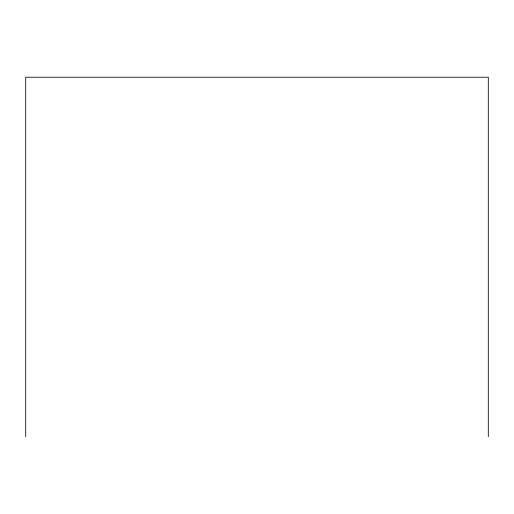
<?xml version="1.0" encoding="UTF-8"?>
<svg xmlns="http://www.w3.org/2000/svg" width="514" height="514" viewBox="0 0 514 514"><rect width="100%" height="100%" fill="white"/><g stroke="black" fill="none" stroke-linecap="round" stroke-linejoin="round"><path stroke-width="0.77" d="M488.3 436.778L488.3 77.222L25.7 77.222L25.7 436.778"/></g></svg>
